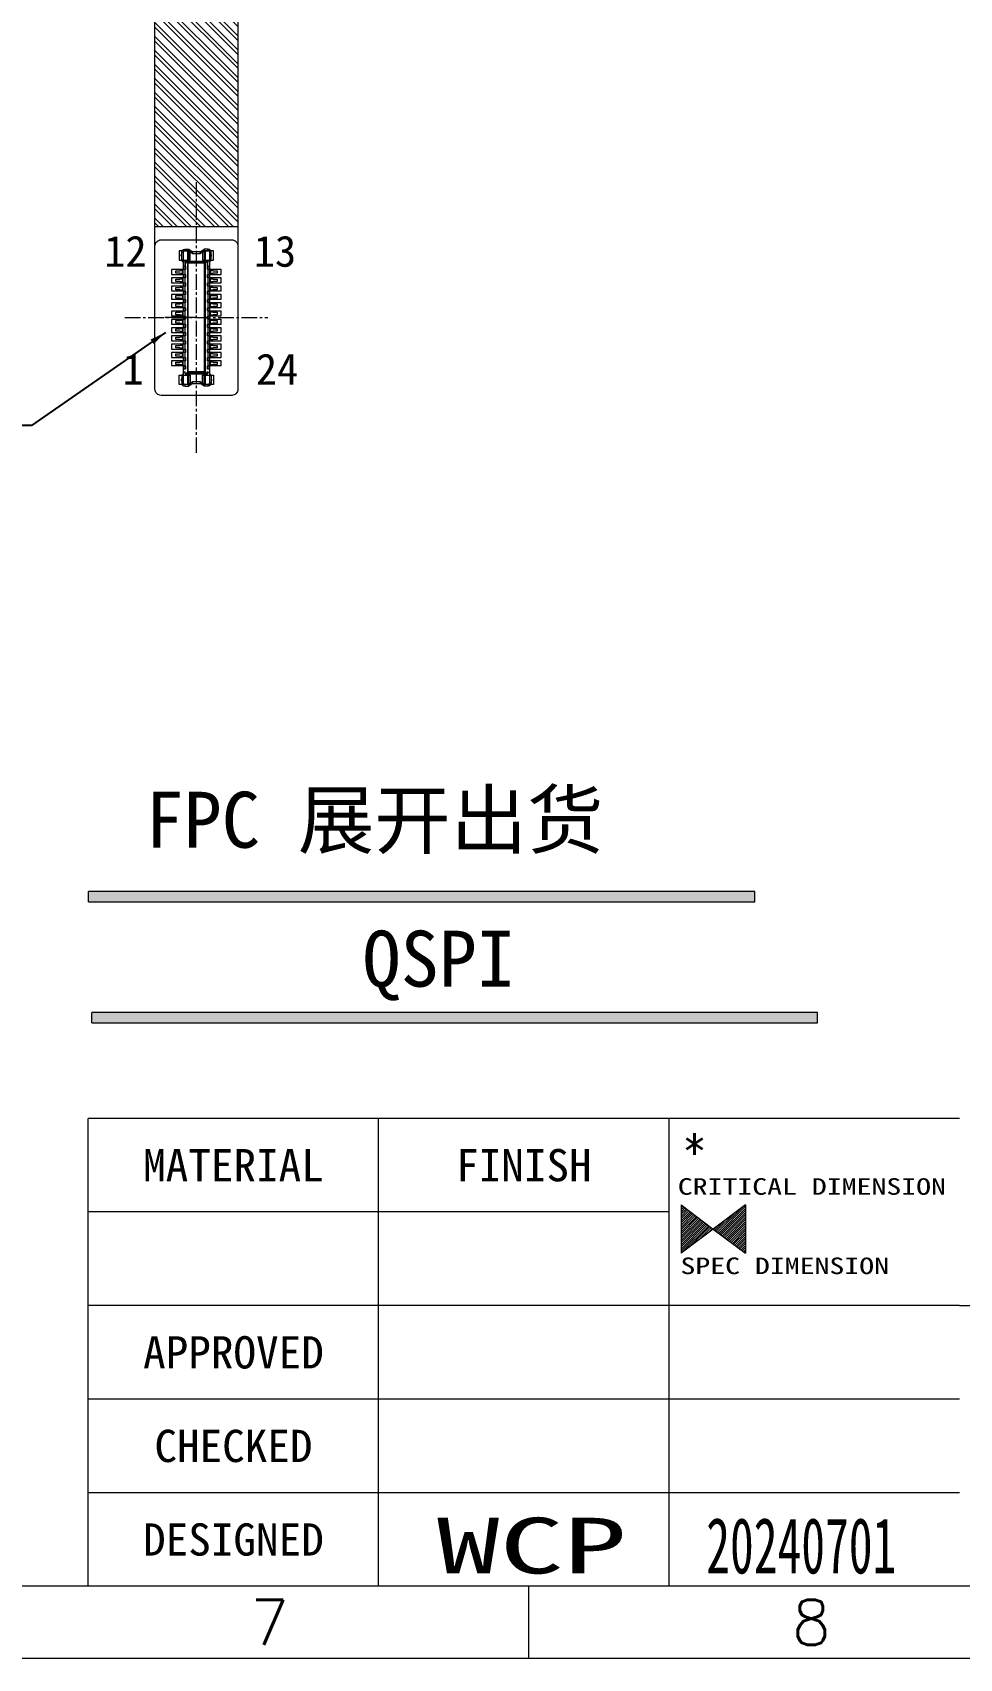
# Model space of a CAD drawing. Header units: millimetres. Extents: x 1167 to 2098, y -78 to 499.
# Drawn here: x 1992.1 to 2036.8, y 175.3 to 253.7 of the extents above; entities that cross this region are included whole.
import ezdxf
from ezdxf.enums import TextEntityAlignment as Align
from ezdxf.lldxf.tags import DXFTag

# ---------------------------------------------------------------- set-up
doc = ezdxf.new("R2010")
doc.units = ezdxf.units.MM
doc.linetypes.add('CENTER2', pattern=[1.125, 0.75, -0.125, 0.125, -0.125])
doc.layers.get('0').update_dxf_attribs({"lineweight": 5})
for name, color, linetype, lineweight in [('DIM', 3, 'Continuous', 5), ('FPC', 50, 'Continuous', 5), ('MFPC', 50, 'Continuous', 5), ('图框', 7, 'Continuous', 5)]:
    doc.layers.add(name, color=color, linetype=linetype, lineweight=lineweight)
doc.styles.add('RD', font='ROMAND.shx', dxfattribs={"width": 0.8})
doc.styles.get("Standard").update_dxf_attribs({"font": 'txt', "bigfont": 'gbcbig.shx'})
doc.styles.add('TEXTSTYLE_0', font='txt', dxfattribs={"width": 0.8})
doc.styles.add('宋', font='', dxfattribs={"height": 2})
doc.styles.add('宋体', font='')
doc.styles.add('汉字', font='')
doc.styles.get('宋').set_extended_font_data('SimSun')
doc.styles.get('宋体').set_extended_font_data('SimSun')
doc.styles.get('汉字').set_extended_font_data('SimSun')
tags = doc.linetypes.add('CENTER', pattern=[0.6, 0.375, -0.075, 0.075, -0.075]).pattern_tags.tags
tags[10:11] = [DXFTag(74, 4), DXFTag(75, 0), DXFTag(340, '0'), DXFTag(46, 1.0), DXFTag(50, 0.0), DXFTag(44, 0.0), DXFTag(45, 0.0)]
tags[8:9] = [DXFTag(74, 4), DXFTag(75, 0), DXFTag(340, '0'), DXFTag(46, 1.0), DXFTag(50, 0.0), DXFTag(44, 0.0), DXFTag(45, 0.0)]
tags[6:7] = [DXFTag(74, 4), DXFTag(75, 0), DXFTag(340, '0'), DXFTag(46, 1.0), DXFTag(50, 0.0), DXFTag(44, 0.0), DXFTag(45, 0.0)]
tags[4:5] = [DXFTag(74, 4), DXFTag(75, 0), DXFTag(340, '0'), DXFTag(46, 1.0), DXFTag(50, 0.0), DXFTag(44, 0.0), DXFTag(45, 0.0)]
doc.dimstyles.new('DIM', dxfattribs={"dimtxt": 1.5, "dimasz": 0.8, "dimexe": 0, "dimexo": 0.5, "dimgap": 0.11, "dimtad": 0, "dimzin": 1, "dimdsep": 46, "dimtxsty": 'RD', "dimcen": 0, "dimclrd": 256, "dimclre": 256, "dimclrt": 256, "dimadec": 0, "dimazin": 0, "dimtm": 1e-09, "dimtfac": 1, "dimtofl": 0, "dimtmove": 0, "dimatfit": 3, "dimfxl": 1, "dimlwe": -1, "dimarcsym": 0})

# ---------------------------------------------------------------- blocks, each defined once
blk = doc.blocks.new('OK-14GM024-04-A')
at = {"color": 2, "lineweight": 5}
for points in [[(1196.474, 169.269), (1196.474, 169.719), (1195.944, 169.719), (1195.944, 169.269)], [(1197.604, 169.269), (1197.604, 169.719), (1197.074, 169.719), (1197.074, 169.269)], [(1196.474, 163.719), (1196.474, 163.269), (1195.944, 163.269), (1195.944, 163.719)], [(1197.604, 163.719), (1197.604, 163.269), (1197.074, 163.269), (1197.074, 163.719)]]:
    blk.add_lwpolyline(points, close=True, dxfattribs=at)
at = {"color": 2, "linetype": 'Continuous', "lineweight": 5}
for points in [[(1195.574, 168.809), (1196.224, 168.809), (1196.224, 168.579), (1195.574, 168.579)], [(1197.974, 168.579), (1197.324, 168.579), (1197.324, 168.809), (1197.974, 168.809)], [(1195.574, 168.409), (1196.224, 168.409), (1196.224, 168.179), (1195.574, 168.179)], [(1195.574, 168.009), (1196.224, 168.009), (1196.224, 167.779), (1195.574, 167.779)], [(1197.974, 168.179), (1197.324, 168.179), (1197.324, 168.409), (1197.974, 168.409)], [(1197.974, 167.779), (1197.324, 167.779), (1197.324, 168.009), (1197.974, 168.009)], [(1195.574, 167.609), (1196.224, 167.609), (1196.224, 167.379), (1195.574, 167.379)], [(1195.574, 167.209), (1196.224, 167.209), (1196.224, 166.979), (1195.574, 166.979)], [(1197.974, 167.379), (1197.324, 167.379), (1197.324, 167.609), (1197.974, 167.609)], [(1197.974, 166.979), (1197.324, 166.979), (1197.324, 167.209), (1197.974, 167.209)], [(1195.574, 166.809), (1196.224, 166.809), (1196.224, 166.579), (1195.574, 166.579)], [(1195.574, 166.409), (1196.224, 166.409), (1196.224, 166.179), (1195.574, 166.179)], [(1197.974, 166.579), (1197.324, 166.579), (1197.324, 166.809), (1197.974, 166.809)], [(1197.974, 166.179), (1197.324, 166.179), (1197.324, 166.409), (1197.974, 166.409)], [(1195.574, 166.009), (1196.224, 166.009), (1196.224, 165.779), (1195.574, 165.779)], [(1195.574, 165.609), (1196.224, 165.609), (1196.224, 165.379), (1195.574, 165.379)], [(1197.974, 165.779), (1197.324, 165.779), (1197.324, 166.009), (1197.974, 166.009)], [(1197.974, 165.379), (1197.324, 165.379), (1197.324, 165.609), (1197.974, 165.609)], [(1195.574, 165.209), (1196.224, 165.209), (1196.224, 164.979), (1195.574, 164.979)], [(1195.574, 164.809), (1196.224, 164.809), (1196.224, 164.579), (1195.574, 164.579)], [(1197.974, 164.979), (1197.324, 164.979), (1197.324, 165.209), (1197.974, 165.209)], [(1197.974, 164.579), (1197.324, 164.579), (1197.324, 164.809), (1197.974, 164.809)], [(1195.574, 164.409), (1196.224, 164.409), (1196.224, 164.179), (1195.574, 164.179)], [(1197.974, 164.179), (1197.324, 164.179), (1197.324, 164.409), (1197.974, 164.409)]]:
    blk.add_lwpolyline(points, close=True, dxfattribs=at)
at = {"layer": 'FPC', "color": 1, "linetype": 'CENTER2', "lineweight": 5}
for points in [[(1196.774, 173.021), (1196.774, 159.966)], [(1193.325, 166.494), (1200.223, 166.494)]]:
    blk.add_lwpolyline(points, dxfattribs=at)
at = {"layer": 'FPC', "lineweight": 5}
for points in [[(1196.064, 169.454), (1196.044, 169.454), (1196.044, 169.534), (1196.064, 169.534)], [(1197.484, 169.454), (1197.504, 169.454), (1197.504, 169.534), (1197.484, 169.534)], [(1196.064, 163.534), (1196.044, 163.534), (1196.044, 163.454), (1196.064, 163.454)], [(1197.484, 163.534), (1197.504, 163.534), (1197.504, 163.454), (1197.484, 163.454)]]:
    blk.add_lwpolyline(points, dxfattribs=at)
at = {"layer": 'FPC', "color": 7, "linetype": 'Continuous', "lineweight": 5}
for points in [[(1196.373, 169.191), (1196.344, 169.224), (1196.241, 169.224), (1196.238, 169.09), (1196.064, 169.264), (1196.064, 169.644, -0.414214), (1196.214, 169.794), (1196.404, 169.794), (1196.404, 169.144)], [(1196.344, 169.224), (1196.344, 169.714), (1196.214, 169.714, 0.414214), (1196.144, 169.644), (1196.064, 169.644)], [(1197.484, 169.644, 0.414214), (1197.334, 169.794), (1197.144, 169.794), (1197.144, 169.146)], [(1197.176, 163.797), (1197.204, 163.764), (1197.307, 163.764), (1197.314, 164.016), (1197.314, 163.781), (1197.404, 163.691), (1197.484, 163.724), (1197.484, 163.344, -0.414214), (1197.334, 163.194), (1197.144, 163.194), (1197.144, 163.844)], [(1196.064, 163.344, 0.414214), (1196.214, 163.194), (1196.404, 163.194), (1196.594, 163.314), (1196.571, 163.394), (1196.977, 163.394), (1196.954, 163.314), (1197.144, 163.194)], [(1197.204, 163.764), (1197.204, 163.274), (1197.334, 163.274, 0.414214), (1197.404, 163.344), (1197.484, 163.344)]]:
    blk.add_lwpolyline(points, format="xyb", dxfattribs=at)
for points in [[(1196.144, 169.644), (1196.144, 169.184)], [(1196.214, 169.714), (1196.214, 169.794)], [(1196.594, 169.674), (1196.404, 169.794)], [(1196.404, 169.699), (1196.571, 169.594)], [(1197.144, 169.794), (1196.954, 169.674)], [(1196.977, 169.594), (1197.144, 169.699)], [(1197.334, 169.794), (1197.334, 169.714)], [(1197.404, 169.184), (1197.404, 169.644)], [(1196.126, 168.769), (1195.984, 168.769), (1195.969, 168.754), (1195.774, 168.754), (1195.774, 168.634), (1195.969, 168.634), (1195.984, 168.619), (1196.126, 168.619)], [(1196.115, 168.738), (1196.115, 168.65)], [(1196.141, 168.758), (1196.142, 168.758), (1196.121, 168.747), (1196.12, 168.729), (1196.12, 168.694), (1196.12, 168.677), (1196.12, 168.659), (1196.119, 168.642)], [(1196.141, 168.629), (1196.142, 168.629), (1196.119, 168.642)], [(1196.126, 168.752), (1196.126, 168.816), (1196.241, 168.816), (1196.241, 168.971)], [(1196.126, 168.352), (1196.126, 168.416), (1196.241, 168.416), (1196.241, 168.571), (1196.126, 168.571), (1196.126, 168.635)], [(1196.234, 168.971), (1196.134, 168.971), (1196.134, 169.194)], [(1196.141, 168.816), (1196.141, 168.571)], [(1196.145, 168.971), (1196.145, 168.816)], [(1196.145, 168.571), (1196.145, 168.416)], [(1196.156, 168.816), (1196.156, 168.971)], [(1196.156, 168.416), (1196.156, 168.571)], [(1196.161, 168.816), (1196.161, 168.971)], [(1196.161, 168.416), (1196.161, 168.571)], [(1196.171, 168.971), (1196.171, 168.816)], [(1196.171, 168.571), (1196.171, 168.416)], [(1196.339, 169.144), (1197.209, 169.144)], [(1196.341, 163.844), (1196.341, 169.144)], [(1196.353, 169.144), (1196.353, 163.844)], [(1197.171, 169.12), (1197.165, 169.114), (1196.383, 169.114), (1196.383, 163.874), (1196.378, 163.869)], [(1196.378, 169.119), (1196.383, 169.114)], [(1197.144, 169.224), (1196.404, 169.224)], [(1197.165, 169.114), (1197.165, 163.874)], [(1197.195, 163.844), (1197.195, 169.144)], [(1197.207, 169.144), (1197.207, 163.844)], [(1197.307, 168.971), (1197.307, 168.816), (1197.423, 168.816), (1197.423, 168.752)], [(1197.423, 168.635), (1197.423, 168.571), (1197.307, 168.571), (1197.307, 168.416), (1197.423, 168.416), (1197.423, 168.352)], [(1197.414, 169.194), (1197.414, 168.971), (1197.314, 168.971)], [(1197.377, 168.816), (1197.377, 168.971)], [(1197.377, 168.416), (1197.377, 168.571)], [(1197.388, 168.971), (1197.388, 168.816)], [(1197.388, 168.571), (1197.388, 168.416)], [(1197.392, 168.971), (1197.392, 168.816)], [(1197.392, 168.571), (1197.392, 168.416)], [(1197.403, 168.816), (1197.403, 168.971)], [(1197.403, 168.416), (1197.403, 168.571)], [(1197.407, 168.758), (1197.406, 168.758), (1197.429, 168.746)], [(1197.407, 168.629), (1197.406, 168.629), (1197.428, 168.641), (1197.428, 168.658), (1197.429, 168.693), (1197.429, 168.711), (1197.429, 168.728), (1197.429, 168.746)], [(1197.407, 168.571), (1197.407, 168.816)], [(1197.423, 168.619), (1197.565, 168.619), (1197.58, 168.634), (1197.774, 168.634), (1197.774, 168.754), (1197.58, 168.754), (1197.565, 168.769), (1197.423, 168.769)], [(1197.434, 168.65), (1197.434, 168.738)], [(1196.126, 168.369), (1195.984, 168.369), (1195.969, 168.354), (1195.774, 168.354), (1195.774, 168.234), (1195.969, 168.234), (1195.984, 168.219), (1196.126, 168.219)], [(1196.126, 167.969), (1195.984, 167.969), (1195.969, 167.954), (1195.774, 167.954), (1195.774, 167.834), (1195.969, 167.834), (1195.984, 167.819), (1196.126, 167.819)], [(1196.115, 168.338), (1196.115, 168.25)], [(1196.115, 167.938), (1196.115, 167.85)], [(1196.141, 168.358), (1196.142, 168.358), (1196.121, 168.347), (1196.12, 168.329), (1196.12, 168.294), (1196.12, 168.277), (1196.12, 168.259), (1196.119, 168.242)], [(1196.141, 168.229), (1196.142, 168.229), (1196.119, 168.242)], [(1196.141, 167.958), (1196.142, 167.958), (1196.121, 167.947), (1196.12, 167.929), (1196.12, 167.894), (1196.12, 167.877), (1196.12, 167.859), (1196.119, 167.842)], [(1196.141, 167.829), (1196.142, 167.829), (1196.119, 167.842)], [(1196.126, 167.952), (1196.126, 168.016), (1196.241, 168.016), (1196.241, 168.171), (1196.126, 168.171), (1196.126, 168.235)], [(1196.126, 167.552), (1196.126, 167.616), (1196.241, 167.616), (1196.241, 167.771), (1196.126, 167.771), (1196.126, 167.835)], [(1196.141, 168.416), (1196.141, 168.171)], [(1196.141, 168.016), (1196.141, 167.771)], [(1196.145, 168.171), (1196.145, 168.016)], [(1196.156, 168.016), (1196.156, 168.171)], [(1196.161, 168.016), (1196.161, 168.171)], [(1196.171, 168.171), (1196.171, 168.016)], [(1197.423, 168.235), (1197.423, 168.171), (1197.307, 168.171), (1197.307, 168.016), (1197.423, 168.016), (1197.423, 167.952)], [(1197.423, 167.835), (1197.423, 167.771), (1197.307, 167.771), (1197.307, 167.616), (1197.423, 167.616), (1197.423, 167.552)], [(1197.377, 168.016), (1197.377, 168.171)], [(1197.388, 168.171), (1197.388, 168.016)], [(1197.392, 168.171), (1197.392, 168.016)], [(1197.403, 168.016), (1197.403, 168.171)], [(1197.407, 168.358), (1197.406, 168.358), (1197.429, 168.346)], [(1197.407, 168.229), (1197.406, 168.229), (1197.428, 168.241), (1197.428, 168.258), (1197.429, 168.293), (1197.429, 168.311), (1197.429, 168.328), (1197.429, 168.346)], [(1197.407, 167.958), (1197.406, 167.958), (1197.429, 167.946)], [(1197.407, 167.829), (1197.406, 167.829), (1197.428, 167.841), (1197.428, 167.858), (1197.429, 167.893), (1197.429, 167.911), (1197.429, 167.928), (1197.429, 167.946)], [(1197.407, 168.171), (1197.407, 168.416)], [(1197.407, 167.771), (1197.407, 168.016)], [(1197.423, 168.219), (1197.565, 168.219), (1197.58, 168.234), (1197.774, 168.234), (1197.774, 168.354), (1197.58, 168.354), (1197.565, 168.369), (1197.423, 168.369)], [(1197.423, 167.819), (1197.565, 167.819), (1197.58, 167.834), (1197.774, 167.834), (1197.774, 167.954), (1197.58, 167.954), (1197.565, 167.969), (1197.423, 167.969)], [(1197.434, 168.25), (1197.434, 168.338)], [(1197.434, 167.85), (1197.434, 167.938)], [(1196.126, 167.569), (1195.984, 167.569), (1195.969, 167.554), (1195.774, 167.554), (1195.774, 167.434), (1195.969, 167.434), (1195.984, 167.419), (1196.126, 167.419)], [(1196.126, 167.169), (1195.984, 167.169), (1195.969, 167.154), (1195.774, 167.154), (1195.774, 167.034), (1195.969, 167.034), (1195.984, 167.019), (1196.126, 167.019)], [(1196.115, 167.538), (1196.115, 167.45)], [(1196.115, 167.138), (1196.115, 167.05)], [(1196.141, 167.558), (1196.142, 167.558), (1196.121, 167.547), (1196.12, 167.529), (1196.12, 167.494), (1196.12, 167.477), (1196.12, 167.459), (1196.119, 167.442)], [(1196.141, 167.429), (1196.142, 167.429), (1196.119, 167.442)], [(1196.141, 167.158), (1196.142, 167.158), (1196.121, 167.147), (1196.12, 167.129), (1196.12, 167.094), (1196.12, 167.077), (1196.12, 167.059), (1196.119, 167.042)], [(1196.141, 167.029), (1196.142, 167.029), (1196.119, 167.042)], [(1196.126, 167.152), (1196.126, 167.216), (1196.241, 167.216), (1196.241, 167.371), (1196.126, 167.371), (1196.126, 167.435)], [(1196.126, 166.752), (1196.126, 166.816), (1196.241, 166.816), (1196.241, 166.971), (1196.126, 166.971), (1196.126, 167.035)], [(1196.141, 167.616), (1196.141, 167.371)], [(1196.141, 167.216), (1196.141, 166.971)], [(1196.145, 167.771), (1196.145, 167.616)], [(1196.145, 167.371), (1196.145, 167.216)], [(1196.156, 167.616), (1196.156, 167.771)], [(1196.156, 167.216), (1196.156, 167.371)], [(1196.161, 167.616), (1196.161, 167.771)], [(1196.161, 167.216), (1196.161, 167.371)], [(1196.171, 167.771), (1196.171, 167.616)], [(1196.171, 167.371), (1196.171, 167.216)], [(1197.423, 167.435), (1197.423, 167.371), (1197.307, 167.371), (1197.307, 167.216), (1197.423, 167.216), (1197.423, 167.152)], [(1197.423, 167.035), (1197.423, 166.971), (1197.307, 166.971), (1197.307, 166.816), (1197.423, 166.816), (1197.423, 166.752)], [(1197.377, 167.616), (1197.377, 167.771)], [(1197.377, 167.216), (1197.377, 167.371)], [(1197.388, 167.771), (1197.388, 167.616)], [(1197.388, 167.371), (1197.388, 167.216)], [(1197.392, 167.771), (1197.392, 167.616)], [(1197.392, 167.371), (1197.392, 167.216)], [(1197.403, 167.616), (1197.403, 167.771)], [(1197.403, 167.216), (1197.403, 167.371)], [(1197.407, 167.558), (1197.406, 167.558), (1197.429, 167.546)], [(1197.407, 167.429), (1197.406, 167.429), (1197.428, 167.441), (1197.428, 167.458), (1197.429, 167.493), (1197.429, 167.511), (1197.429, 167.528), (1197.429, 167.546)], [(1197.407, 167.158), (1197.406, 167.158), (1197.429, 167.146)], [(1197.407, 167.029), (1197.406, 167.029), (1197.428, 167.041), (1197.428, 167.058), (1197.429, 167.093), (1197.429, 167.111), (1197.429, 167.128), (1197.429, 167.146)], [(1197.407, 167.371), (1197.407, 167.616)], [(1197.407, 166.971), (1197.407, 167.216)], [(1197.423, 167.419), (1197.565, 167.419), (1197.58, 167.434), (1197.774, 167.434), (1197.774, 167.554), (1197.58, 167.554), (1197.565, 167.569), (1197.423, 167.569)], [(1197.423, 167.019), (1197.565, 167.019), (1197.58, 167.034), (1197.774, 167.034), (1197.774, 167.154), (1197.58, 167.154), (1197.565, 167.169), (1197.423, 167.169)], [(1197.434, 167.45), (1197.434, 167.538)], [(1197.434, 167.05), (1197.434, 167.138)], [(1196.126, 166.769), (1195.984, 166.769), (1195.969, 166.754), (1195.774, 166.754), (1195.774, 166.634), (1195.969, 166.634), (1195.984, 166.619), (1196.126, 166.619)], [(1196.126, 166.369), (1195.984, 166.369), (1195.969, 166.354), (1195.774, 166.354), (1195.774, 166.234), (1195.969, 166.234), (1195.984, 166.219), (1196.126, 166.219)], [(1196.115, 166.738), (1196.115, 166.65)], [(1196.115, 166.338), (1196.115, 166.25)], [(1196.141, 166.758), (1196.142, 166.758), (1196.121, 166.747), (1196.12, 166.729), (1196.12, 166.694), (1196.12, 166.677), (1196.12, 166.659), (1196.119, 166.642)], [(1196.141, 166.629), (1196.142, 166.629), (1196.119, 166.642)], [(1196.141, 166.358), (1196.142, 166.358), (1196.121, 166.347), (1196.12, 166.329), (1196.12, 166.294), (1196.12, 166.277), (1196.12, 166.259), (1196.119, 166.242)], [(1196.141, 166.229), (1196.142, 166.229), (1196.119, 166.242)], [(1196.126, 166.352), (1196.126, 166.416), (1196.241, 166.416), (1196.241, 166.571), (1196.126, 166.571), (1196.126, 166.635)], [(1196.126, 165.952), (1196.126, 166.016), (1196.241, 166.016), (1196.241, 166.171), (1196.126, 166.171), (1196.126, 166.235)], [(1196.141, 166.816), (1196.141, 166.571)], [(1196.141, 166.416), (1196.141, 166.171)], [(1196.145, 166.971), (1196.145, 166.816)], [(1196.145, 166.571), (1196.145, 166.416)], [(1196.156, 166.816), (1196.156, 166.971)], [(1196.156, 166.416), (1196.156, 166.571)], [(1196.161, 166.816), (1196.161, 166.971)], [(1196.161, 166.416), (1196.161, 166.571)], [(1196.171, 166.971), (1196.171, 166.816)], [(1196.171, 166.571), (1196.171, 166.416)], [(1197.423, 166.635), (1197.423, 166.571), (1197.307, 166.571), (1197.307, 166.416), (1197.423, 166.416), (1197.423, 166.352)], [(1197.423, 166.235), (1197.423, 166.171), (1197.307, 166.171), (1197.307, 166.016), (1197.423, 166.016), (1197.423, 165.952)], [(1197.324, 166.179), (1197.324, 166.409)], [(1197.377, 166.816), (1197.377, 166.971)], [(1197.377, 166.416), (1197.377, 166.571)], [(1197.388, 166.971), (1197.388, 166.816)], [(1197.388, 166.571), (1197.388, 166.416)], [(1197.392, 166.971), (1197.392, 166.816)], [(1197.392, 166.571), (1197.392, 166.416)], [(1197.403, 166.816), (1197.403, 166.971)], [(1197.403, 166.416), (1197.403, 166.571)], [(1197.407, 166.758), (1197.406, 166.758), (1197.429, 166.746)], [(1197.407, 166.629), (1197.406, 166.629), (1197.428, 166.641), (1197.428, 166.658), (1197.429, 166.693), (1197.429, 166.711), (1197.429, 166.728), (1197.429, 166.746)], [(1197.407, 166.358), (1197.406, 166.358), (1197.429, 166.346)], [(1197.407, 166.229), (1197.406, 166.229), (1197.428, 166.241), (1197.428, 166.258), (1197.429, 166.293), (1197.429, 166.311), (1197.429, 166.328), (1197.429, 166.346)], [(1197.407, 166.571), (1197.407, 166.816)], [(1197.407, 166.171), (1197.407, 166.416)], [(1197.423, 166.619), (1197.565, 166.619), (1197.58, 166.634), (1197.774, 166.634), (1197.774, 166.754), (1197.58, 166.754), (1197.565, 166.769), (1197.423, 166.769)], [(1197.423, 166.219), (1197.565, 166.219), (1197.58, 166.234), (1197.774, 166.234), (1197.774, 166.354), (1197.58, 166.354), (1197.565, 166.369), (1197.423, 166.369)], [(1197.434, 166.65), (1197.434, 166.738)], [(1197.434, 166.25), (1197.434, 166.338)], [(1196.126, 165.969), (1195.984, 165.969), (1195.969, 165.954), (1195.774, 165.954), (1195.774, 165.834), (1195.969, 165.834), (1195.984, 165.819), (1196.126, 165.819)], [(1196.126, 165.569), (1195.984, 165.569), (1195.969, 165.554), (1195.774, 165.554), (1195.774, 165.434), (1195.969, 165.434), (1195.984, 165.419), (1196.126, 165.419)], [(1196.115, 165.938), (1196.115, 165.85)], [(1196.115, 165.538), (1196.115, 165.45)], [(1196.141, 165.958), (1196.142, 165.958), (1196.121, 165.947), (1196.12, 165.929), (1196.12, 165.894), (1196.12, 165.877), (1196.12, 165.859), (1196.119, 165.842)], [(1196.141, 165.829), (1196.142, 165.829), (1196.119, 165.842)], [(1196.141, 165.558), (1196.142, 165.558), (1196.121, 165.547), (1196.12, 165.529), (1196.12, 165.494), (1196.12, 165.477), (1196.12, 165.459), (1196.119, 165.442)], [(1196.141, 165.429), (1196.142, 165.429), (1196.119, 165.442)], [(1196.126, 165.552), (1196.126, 165.616), (1196.241, 165.616), (1196.241, 165.771), (1196.126, 165.771), (1196.126, 165.835)], [(1196.126, 165.152), (1196.126, 165.216), (1196.241, 165.216), (1196.241, 165.371), (1196.126, 165.371), (1196.126, 165.435)], [(1196.141, 166.016), (1196.141, 165.771)], [(1196.141, 165.616), (1196.141, 165.371)], [(1196.145, 166.171), (1196.145, 166.016)], [(1196.145, 165.771), (1196.145, 165.616)], [(1196.156, 166.016), (1196.156, 166.171)], [(1196.156, 165.616), (1196.156, 165.771)], [(1196.161, 166.016), (1196.161, 166.171)], [(1196.161, 165.616), (1196.161, 165.771)], [(1196.171, 166.171), (1196.171, 166.016)], [(1196.171, 165.771), (1196.171, 165.616)], [(1197.423, 165.835), (1197.423, 165.771), (1197.307, 165.771), (1197.307, 165.616), (1197.423, 165.616), (1197.423, 165.552)], [(1197.423, 165.435), (1197.423, 165.371), (1197.307, 165.371), (1197.307, 165.216), (1197.423, 165.216), (1197.423, 165.152)], [(1197.377, 166.016), (1197.377, 166.171)], [(1197.377, 165.616), (1197.377, 165.771)], [(1197.388, 166.171), (1197.388, 166.016)], [(1197.388, 165.771), (1197.388, 165.616)], [(1197.392, 166.171), (1197.392, 166.016)], [(1197.392, 165.771), (1197.392, 165.616)], [(1197.403, 166.016), (1197.403, 166.171)], [(1197.403, 165.616), (1197.403, 165.771)], [(1197.407, 165.958), (1197.406, 165.958), (1197.429, 165.946)], [(1197.407, 165.829), (1197.406, 165.829), (1197.428, 165.841), (1197.428, 165.858), (1197.429, 165.893), (1197.429, 165.911), (1197.429, 165.928), (1197.429, 165.946)], [(1197.407, 165.558), (1197.406, 165.558), (1197.429, 165.546)], [(1197.407, 165.429), (1197.406, 165.429), (1197.428, 165.441), (1197.428, 165.458), (1197.429, 165.493), (1197.429, 165.511), (1197.429, 165.528), (1197.429, 165.546)], [(1197.407, 165.771), (1197.407, 166.016)], [(1197.407, 165.371), (1197.407, 165.616)], [(1197.423, 165.819), (1197.565, 165.819), (1197.58, 165.834), (1197.774, 165.834), (1197.774, 165.954), (1197.58, 165.954), (1197.565, 165.969), (1197.423, 165.969)], [(1197.423, 165.419), (1197.565, 165.419), (1197.58, 165.434), (1197.774, 165.434), (1197.774, 165.554), (1197.58, 165.554), (1197.565, 165.569), (1197.423, 165.569)], [(1197.434, 165.85), (1197.434, 165.938)], [(1197.434, 165.45), (1197.434, 165.538)], [(1196.126, 165.169), (1195.984, 165.169), (1195.969, 165.154), (1195.774, 165.154), (1195.774, 165.034), (1195.969, 165.034), (1195.984, 165.019), (1196.126, 165.019)], [(1196.126, 164.769), (1195.984, 164.769), (1195.969, 164.754), (1195.774, 164.754), (1195.774, 164.634), (1195.969, 164.634), (1195.984, 164.619), (1196.126, 164.619)], [(1196.115, 165.138), (1196.115, 165.05)], [(1196.115, 164.738), (1196.115, 164.65)], [(1196.141, 165.158), (1196.142, 165.158), (1196.121, 165.147), (1196.12, 165.129), (1196.12, 165.094), (1196.12, 165.077), (1196.12, 165.059), (1196.119, 165.042)], [(1196.141, 165.029), (1196.142, 165.029), (1196.119, 165.042)], [(1196.141, 164.758), (1196.142, 164.758), (1196.121, 164.747), (1196.12, 164.729), (1196.12, 164.694), (1196.12, 164.677), (1196.12, 164.659), (1196.119, 164.642)], [(1196.126, 164.752), (1196.126, 164.816), (1196.241, 164.816), (1196.241, 164.971), (1196.126, 164.971), (1196.126, 165.035)], [(1196.141, 165.216), (1196.141, 164.971)], [(1196.141, 164.816), (1196.141, 164.571)], [(1196.145, 165.371), (1196.145, 165.216)], [(1196.145, 164.971), (1196.145, 164.816)], [(1196.156, 165.216), (1196.156, 165.371)], [(1196.156, 164.816), (1196.156, 164.971)], [(1196.161, 165.216), (1196.161, 165.371)], [(1196.161, 164.816), (1196.161, 164.971)], [(1196.171, 165.371), (1196.171, 165.216)], [(1196.171, 164.971), (1196.171, 164.816)], [(1197.423, 165.035), (1197.423, 164.971), (1197.307, 164.971), (1197.307, 164.816), (1197.423, 164.816), (1197.423, 164.752)], [(1197.324, 164.979), (1197.324, 165.209)], [(1197.324, 164.579), (1197.324, 164.809)], [(1197.377, 165.216), (1197.377, 165.371)], [(1197.377, 164.816), (1197.377, 164.971)], [(1197.388, 165.371), (1197.388, 165.216)], [(1197.388, 164.971), (1197.388, 164.816)], [(1197.392, 165.371), (1197.392, 165.216)], [(1197.392, 164.971), (1197.392, 164.816)], [(1197.403, 165.216), (1197.403, 165.371)], [(1197.403, 164.816), (1197.403, 164.971)], [(1197.407, 165.158), (1197.406, 165.158), (1197.429, 165.146)], [(1197.407, 165.029), (1197.406, 165.029), (1197.428, 165.041), (1197.428, 165.058), (1197.429, 165.093), (1197.429, 165.111), (1197.429, 165.128), (1197.429, 165.146)], [(1197.407, 164.758), (1197.406, 164.758), (1197.429, 164.746)], [(1197.407, 164.629), (1197.406, 164.629), (1197.428, 164.641), (1197.428, 164.658), (1197.429, 164.693), (1197.429, 164.711), (1197.429, 164.728), (1197.429, 164.746)], [(1197.407, 164.971), (1197.407, 165.216)], [(1197.407, 164.571), (1197.407, 164.816)], [(1197.423, 165.019), (1197.565, 165.019), (1197.58, 165.034), (1197.774, 165.034), (1197.774, 165.154), (1197.58, 165.154), (1197.565, 165.169), (1197.423, 165.169)], [(1197.423, 164.619), (1197.565, 164.619), (1197.58, 164.634), (1197.774, 164.634), (1197.774, 164.754), (1197.58, 164.754), (1197.565, 164.769), (1197.423, 164.769)], [(1197.434, 165.05), (1197.434, 165.138)], [(1197.434, 164.65), (1197.434, 164.738)], [(1196.126, 164.369), (1195.984, 164.369), (1195.969, 164.354), (1195.774, 164.354), (1195.774, 164.234), (1195.969, 164.234), (1195.984, 164.219), (1196.126, 164.219)], [(1196.115, 164.338), (1196.115, 164.25)], [(1196.141, 164.629), (1196.142, 164.629), (1196.119, 164.642)], [(1196.141, 164.358), (1196.142, 164.358), (1196.121, 164.347), (1196.12, 164.329), (1196.12, 164.294), (1196.12, 164.277), (1196.12, 164.259), (1196.119, 164.242)], [(1196.141, 164.229), (1196.142, 164.229), (1196.119, 164.242)], [(1196.126, 164.352), (1196.126, 164.416), (1196.241, 164.416), (1196.241, 164.571), (1196.126, 164.571), (1196.126, 164.635)], [(1196.241, 164.016), (1196.241, 164.171), (1196.126, 164.171), (1196.126, 164.235)], [(1196.134, 163.794), (1196.134, 164.016), (1196.234, 164.016)], [(1196.141, 164.416), (1196.141, 164.171)], [(1196.145, 164.571), (1196.145, 164.416)], [(1196.145, 164.171), (1196.145, 164.016)], [(1196.156, 164.416), (1196.156, 164.571)], [(1196.156, 164.016), (1196.156, 164.171)], [(1196.161, 164.416), (1196.161, 164.571)], [(1196.161, 164.016), (1196.161, 164.171)], [(1196.171, 164.571), (1196.171, 164.416)], [(1196.171, 164.171), (1196.171, 164.016)], [(1197.169, 163.87), (1197.165, 163.874), (1196.383, 163.874)], [(1197.423, 164.635), (1197.423, 164.571), (1197.307, 164.571), (1197.307, 164.416), (1197.423, 164.416), (1197.423, 164.352)], [(1197.423, 164.235), (1197.423, 164.171), (1197.307, 164.171), (1197.307, 164.016)], [(1197.314, 164.016), (1197.414, 164.016), (1197.414, 163.794)], [(1197.377, 164.416), (1197.377, 164.571)], [(1197.377, 164.016), (1197.377, 164.171)], [(1197.388, 164.571), (1197.388, 164.416)], [(1197.388, 164.171), (1197.388, 164.016)], [(1197.392, 164.571), (1197.392, 164.416)], [(1197.392, 164.171), (1197.392, 164.016)], [(1197.403, 164.416), (1197.403, 164.571)], [(1197.403, 164.016), (1197.403, 164.171)], [(1197.407, 164.358), (1197.406, 164.358), (1197.429, 164.346)], [(1197.407, 164.229), (1197.406, 164.229), (1197.428, 164.241), (1197.428, 164.258), (1197.429, 164.293), (1197.429, 164.311), (1197.429, 164.328), (1197.429, 164.346)], [(1197.407, 164.171), (1197.407, 164.416)], [(1197.423, 164.219), (1197.565, 164.219), (1197.58, 164.234), (1197.774, 164.234), (1197.774, 164.354), (1197.58, 164.354), (1197.565, 164.369), (1197.423, 164.369)], [(1197.434, 164.25), (1197.434, 164.338)], [(1196.136, 163.796), (1196.064, 163.724)], [(1196.144, 163.691), (1196.144, 163.344)], [(1196.214, 163.194), (1196.214, 163.274)], [(1197.209, 163.844), (1196.339, 163.844)], [(1196.404, 163.841), (1196.404, 163.194)], [(1196.404, 163.764), (1197.144, 163.764)], [(1196.571, 163.394), (1196.404, 163.288)], [(1196.954, 163.314), (1196.594, 163.314)], [(1197.144, 163.288), (1196.977, 163.394)], [(1197.334, 163.274), (1197.334, 163.194)], [(1197.404, 163.344), (1197.404, 163.691)], [(1197.484, 163.724), (1197.412, 163.796)]]:
    blk.add_lwpolyline(points, dxfattribs=at)
blk.add_lwpolyline([(1196.594, 169.674), (1196.954, 169.674), (1196.977, 169.594), (1196.571, 169.594)], close=True, dxfattribs=at)
for points in [[(1197.311, 169.09), (1197.484, 169.264), (1197.484, 169.644), (1197.404, 169.644, 0.414214), (1197.334, 169.714), (1197.204, 169.714), (1197.204, 169.224), (1197.307, 169.224)], [(1196.234, 164.016), (1196.234, 163.781), (1196.144, 163.691), (1196.064, 163.724), (1196.064, 163.344), (1196.144, 163.344, 0.414214), (1196.214, 163.274), (1196.344, 163.274), (1196.344, 163.764), (1196.241, 163.764)]]:
    blk.add_lwpolyline(points, format="xyb", close=True, dxfattribs=at)
at = {"layer": 'FPC', "linetype": 'Continuous', "lineweight": 5}
for points in [[(1196.224, 168.809), (1196.224, 168.579)], [(1197.324, 168.579), (1197.324, 168.809)], [(1196.224, 168.409), (1196.224, 168.179)], [(1196.224, 168.009), (1196.224, 167.779)], [(1197.324, 168.179), (1197.324, 168.409)], [(1197.324, 167.779), (1197.324, 168.009)], [(1196.224, 167.609), (1196.224, 167.379)], [(1196.224, 167.209), (1196.224, 166.979)], [(1197.324, 167.379), (1197.324, 167.609)], [(1197.324, 166.979), (1197.324, 167.209)], [(1196.224, 166.809), (1196.224, 166.579)], [(1196.224, 166.409), (1196.224, 166.179)], [(1197.324, 166.579), (1197.324, 166.809)], [(1196.224, 166.009), (1196.224, 165.779)], [(1196.224, 165.609), (1196.224, 165.379)], [(1197.324, 165.779), (1197.324, 166.009)], [(1197.324, 165.379), (1197.324, 165.609)], [(1196.224, 165.209), (1196.224, 164.979)], [(1196.224, 164.809), (1196.224, 164.579)], [(1196.224, 164.409), (1196.224, 164.179)], [(1197.324, 164.179), (1197.324, 164.409)]]:
    blk.add_lwpolyline(points, dxfattribs=at)
at = {"layer": 'FPC', "color": 7, "linetype": 'Continuous', "lineweight": 5}
for centre, major_axis, ratio, start_param, end_param in [((1197.204, 169.774), (0.06, 0), 1, -3.141593, -1.864664), ((1197.204, 169.774), (0, -0.06), 1, -0.293868, 0), ((1196.234, 163.922), (-0.071, -0.171), 0.414214, -0.58404, 0.785398), ((1196.344, 163.214), (0, -0.06), 1, 2.847725, 3.141593), ((1196.344, 163.214), (0.06, 0), 1, 0, 1.276928), ((1197.314, 163.922), (0.071, -0.171), 0.414214, -0.785398, 0.58404)]:
    blk.add_ellipse(centre, major_axis=major_axis, ratio=ratio, start_param=start_param, end_param=end_param, dxfattribs=at)
for points, knots in [([(1196.344, 169.714), (1196.361, 169.714), (1196.393, 169.728), (1196.404, 169.76), (1196.404, 169.774)], [0, 0, 0, 0, 0.552762, 1, 1, 1, 1]), ([(1196.121, 168.747), (1196.12, 168.746), (1196.117, 168.744), (1196.115, 168.741), (1196.115, 168.738)], [0, 0, 0, 0, 0.281988, 1, 1, 1, 1]), ([(1196.115, 168.65), (1196.115, 168.647), (1196.116, 168.644), (1196.118, 168.642), (1196.119, 168.642)], [0, 0, 0, 0, 0.726651, 1, 1, 1, 1]), ([(1196.34, 169.144), (1196.337, 169.144), (1196.332, 169.147), (1196.323, 169.153), (1196.311, 169.162), (1196.298, 169.173), (1196.284, 169.186), (1196.263, 169.204), (1196.248, 169.218), (1196.238, 169.227)], [0, 0, 0, 0, 0.049046, 0.136429, 0.251297, 0.38502, 0.531337, 0.684619, 1, 1, 1, 1]), ([(1196.353, 169.144), (1196.354, 169.143), (1196.362, 169.134), (1196.37, 169.126), (1196.378, 169.119)], [0, 0, 0, 0, 0.104912, 1, 1, 1, 1]), ([(1196.404, 169.146), (1196.404, 169.149), (1196.4, 169.155), (1196.394, 169.165), (1196.384, 169.177), (1196.377, 169.186), (1196.373, 169.191)], [0, 0, 0, 0, 0.141578, 0.377094, 0.670418, 1, 1, 1, 1]), ([(1197.147, 169.153), (1197.146, 169.152), (1197.145, 169.15), (1197.144, 169.148), (1197.144, 169.146)], [0, 0, 0, 0, 0.319809, 1, 1, 1, 1]), ([(1197.204, 169.224), (1197.193, 169.211), (1197.177, 169.192), (1197.158, 169.169), (1197.15, 169.158), (1197.147, 169.153)], [0, 0, 0, 0, 0.55923, 0.806826, 1, 1, 1, 1]), ([(1197.195, 169.144), (1197.194, 169.143), (1197.186, 169.135), (1197.179, 169.127), (1197.171, 169.12)], [0, 0, 0, 0, 0.103827, 1, 1, 1, 1]), ([(1197.311, 169.227), (1197.3, 169.218), (1197.285, 169.204), (1197.265, 169.186), (1197.25, 169.173), (1197.237, 169.162), (1197.226, 169.153), (1197.216, 169.147), (1197.211, 169.144), (1197.209, 169.144)], [0, 0, 0, 0, 0.31538, 0.468662, 0.614979, 0.7487, 0.863569, 0.950953, 1, 1, 1, 1]), ([(1197.428, 168.641), (1197.429, 168.641), (1197.432, 168.643), (1197.433, 168.647), (1197.434, 168.65)], [0, 0, 0, 0, 0.281988, 1, 1, 1, 1]), ([(1197.434, 168.738), (1197.433, 168.74), (1197.432, 168.743), (1197.43, 168.745), (1197.429, 168.746)], [0, 0, 0, 0, 0.726651, 1, 1, 1, 1]), ([(1196.121, 168.347), (1196.12, 168.346), (1196.117, 168.344), (1196.115, 168.341), (1196.115, 168.338)], [0, 0, 0, 0, 0.281988, 1, 1, 1, 1]), ([(1196.115, 168.25), (1196.115, 168.247), (1196.116, 168.244), (1196.118, 168.242), (1196.119, 168.242)], [0, 0, 0, 0, 0.726651, 1, 1, 1, 1]), ([(1196.121, 167.947), (1196.12, 167.946), (1196.117, 167.944), (1196.115, 167.941), (1196.115, 167.938)], [0, 0, 0, 0, 0.281988, 1, 1, 1, 1]), ([(1196.115, 167.85), (1196.115, 167.847), (1196.116, 167.844), (1196.118, 167.842), (1196.119, 167.842)], [0, 0, 0, 0, 0.726651, 1, 1, 1, 1]), ([(1197.428, 168.241), (1197.429, 168.241), (1197.432, 168.243), (1197.433, 168.247), (1197.434, 168.25)], [0, 0, 0, 0, 0.281988, 1, 1, 1, 1]), ([(1197.428, 167.841), (1197.429, 167.841), (1197.432, 167.843), (1197.433, 167.847), (1197.434, 167.85)], [0, 0, 0, 0, 0.281988, 1, 1, 1, 1]), ([(1197.434, 168.338), (1197.433, 168.34), (1197.432, 168.343), (1197.43, 168.345), (1197.429, 168.346)], [0, 0, 0, 0, 0.726651, 1, 1, 1, 1]), ([(1197.434, 167.938), (1197.433, 167.94), (1197.432, 167.943), (1197.43, 167.945), (1197.429, 167.946)], [0, 0, 0, 0, 0.726651, 1, 1, 1, 1]), ([(1196.121, 167.547), (1196.12, 167.546), (1196.117, 167.544), (1196.115, 167.541), (1196.115, 167.538)], [0, 0, 0, 0, 0.281988, 1, 1, 1, 1]), ([(1196.115, 167.45), (1196.115, 167.447), (1196.116, 167.444), (1196.118, 167.442), (1196.119, 167.442)], [0, 0, 0, 0, 0.726651, 1, 1, 1, 1]), ([(1196.121, 167.147), (1196.12, 167.146), (1196.117, 167.144), (1196.115, 167.141), (1196.115, 167.138)], [0, 0, 0, 0, 0.281988, 1, 1, 1, 1]), ([(1196.115, 167.05), (1196.115, 167.047), (1196.116, 167.044), (1196.118, 167.042), (1196.119, 167.042)], [0, 0, 0, 0, 0.726651, 1, 1, 1, 1]), ([(1197.428, 167.441), (1197.429, 167.441), (1197.432, 167.443), (1197.433, 167.447), (1197.434, 167.45)], [0, 0, 0, 0, 0.281988, 1, 1, 1, 1]), ([(1197.428, 167.041), (1197.429, 167.041), (1197.432, 167.043), (1197.433, 167.047), (1197.434, 167.05)], [0, 0, 0, 0, 0.281988, 1, 1, 1, 1]), ([(1197.434, 167.538), (1197.433, 167.54), (1197.432, 167.543), (1197.43, 167.545), (1197.429, 167.546)], [0, 0, 0, 0, 0.726651, 1, 1, 1, 1]), ([(1197.434, 167.138), (1197.433, 167.14), (1197.432, 167.143), (1197.43, 167.145), (1197.429, 167.146)], [0, 0, 0, 0, 0.726651, 1, 1, 1, 1]), ([(1196.121, 166.747), (1196.12, 166.746), (1196.117, 166.744), (1196.115, 166.741), (1196.115, 166.738)], [0, 0, 0, 0, 0.281988, 1, 1, 1, 1]), ([(1196.115, 166.65), (1196.115, 166.647), (1196.116, 166.644), (1196.118, 166.642), (1196.119, 166.642)], [0, 0, 0, 0, 0.726651, 1, 1, 1, 1]), ([(1196.121, 166.347), (1196.12, 166.346), (1196.117, 166.344), (1196.115, 166.341), (1196.115, 166.338)], [0, 0, 0, 0, 0.281988, 1, 1, 1, 1]), ([(1196.115, 166.25), (1196.115, 166.247), (1196.116, 166.244), (1196.118, 166.242), (1196.119, 166.242)], [0, 0, 0, 0, 0.726651, 1, 1, 1, 1]), ([(1197.428, 166.641), (1197.429, 166.641), (1197.432, 166.643), (1197.433, 166.647), (1197.434, 166.65)], [0, 0, 0, 0, 0.281988, 1, 1, 1, 1]), ([(1197.428, 166.241), (1197.429, 166.241), (1197.432, 166.243), (1197.433, 166.247), (1197.434, 166.25)], [0, 0, 0, 0, 0.281988, 1, 1, 1, 1]), ([(1197.434, 166.738), (1197.433, 166.74), (1197.432, 166.743), (1197.43, 166.745), (1197.429, 166.746)], [0, 0, 0, 0, 0.726651, 1, 1, 1, 1]), ([(1197.434, 166.338), (1197.433, 166.34), (1197.432, 166.343), (1197.43, 166.345), (1197.429, 166.346)], [0, 0, 0, 0, 0.726651, 1, 1, 1, 1]), ([(1196.121, 165.947), (1196.12, 165.946), (1196.117, 165.944), (1196.115, 165.941), (1196.115, 165.938)], [0, 0, 0, 0, 0.281988, 1, 1, 1, 1]), ([(1196.115, 165.85), (1196.115, 165.847), (1196.116, 165.844), (1196.118, 165.842), (1196.119, 165.842)], [0, 0, 0, 0, 0.726651, 1, 1, 1, 1]), ([(1196.121, 165.547), (1196.12, 165.546), (1196.117, 165.544), (1196.115, 165.541), (1196.115, 165.538)], [0, 0, 0, 0, 0.281988, 1, 1, 1, 1]), ([(1196.115, 165.45), (1196.115, 165.447), (1196.116, 165.444), (1196.118, 165.442), (1196.119, 165.442)], [0, 0, 0, 0, 0.726651, 1, 1, 1, 1]), ([(1197.428, 165.841), (1197.429, 165.841), (1197.432, 165.843), (1197.433, 165.847), (1197.434, 165.85)], [0, 0, 0, 0, 0.281988, 1, 1, 1, 1]), ([(1197.428, 165.441), (1197.429, 165.441), (1197.432, 165.443), (1197.433, 165.447), (1197.434, 165.45)], [0, 0, 0, 0, 0.281988, 1, 1, 1, 1]), ([(1197.434, 165.938), (1197.433, 165.94), (1197.432, 165.943), (1197.43, 165.945), (1197.429, 165.946)], [0, 0, 0, 0, 0.726651, 1, 1, 1, 1]), ([(1197.434, 165.538), (1197.433, 165.54), (1197.432, 165.543), (1197.43, 165.545), (1197.429, 165.546)], [0, 0, 0, 0, 0.726651, 1, 1, 1, 1]), ([(1196.121, 165.147), (1196.12, 165.146), (1196.117, 165.144), (1196.115, 165.141), (1196.115, 165.138)], [0, 0, 0, 0, 0.281988, 1, 1, 1, 1]), ([(1196.115, 165.05), (1196.115, 165.047), (1196.116, 165.044), (1196.118, 165.042), (1196.119, 165.042)], [0, 0, 0, 0, 0.726651, 1, 1, 1, 1]), ([(1196.121, 164.747), (1196.12, 164.746), (1196.117, 164.744), (1196.115, 164.741), (1196.115, 164.738)], [0, 0, 0, 0, 0.281988, 1, 1, 1, 1]), ([(1197.428, 165.041), (1197.429, 165.041), (1197.432, 165.043), (1197.433, 165.047), (1197.434, 165.05)], [0, 0, 0, 0, 0.281988, 1, 1, 1, 1]), ([(1197.434, 165.138), (1197.433, 165.14), (1197.432, 165.143), (1197.43, 165.145), (1197.429, 165.146)], [0, 0, 0, 0, 0.726651, 1, 1, 1, 1]), ([(1197.434, 164.738), (1197.433, 164.74), (1197.432, 164.743), (1197.43, 164.745), (1197.429, 164.746)], [0, 0, 0, 0, 0.726651, 1, 1, 1, 1]), ([(1196.115, 164.65), (1196.115, 164.647), (1196.116, 164.644), (1196.118, 164.642), (1196.119, 164.642)], [0, 0, 0, 0, 0.726651, 1, 1, 1, 1]), ([(1196.121, 164.347), (1196.12, 164.346), (1196.117, 164.344), (1196.115, 164.341), (1196.115, 164.338)], [0, 0, 0, 0, 0.281988, 1, 1, 1, 1]), ([(1196.115, 164.25), (1196.115, 164.247), (1196.116, 164.244), (1196.118, 164.242), (1196.119, 164.242)], [0, 0, 0, 0, 0.726651, 1, 1, 1, 1]), ([(1196.353, 163.844), (1196.354, 163.845), (1196.363, 163.853), (1196.371, 163.861), (1196.378, 163.869)], [0, 0, 0, 0, 0.105367, 1, 1, 1, 1]), ([(1197.195, 163.844), (1197.194, 163.845), (1197.186, 163.854), (1197.177, 163.862), (1197.169, 163.87)], [0, 0, 0, 0, 0.106413, 1, 1, 1, 1]), ([(1197.428, 164.641), (1197.429, 164.641), (1197.432, 164.643), (1197.433, 164.647), (1197.434, 164.65)], [0, 0, 0, 0, 0.281988, 1, 1, 1, 1]), ([(1197.428, 164.241), (1197.429, 164.241), (1197.432, 164.243), (1197.433, 164.247), (1197.434, 164.25)], [0, 0, 0, 0, 0.281988, 1, 1, 1, 1]), ([(1197.434, 164.338), (1197.433, 164.34), (1197.432, 164.343), (1197.43, 164.345), (1197.429, 164.346)], [0, 0, 0, 0, 0.726651, 1, 1, 1, 1]), ([(1196.238, 163.761), (1196.248, 163.77), (1196.263, 163.784), (1196.284, 163.802), (1196.298, 163.814), (1196.311, 163.825), (1196.323, 163.835), (1196.332, 163.84), (1196.337, 163.844), (1196.34, 163.844)], [0, 0, 0, 0, 0.31538, 0.468662, 0.614979, 0.7487, 0.863569, 0.950953, 1, 1, 1, 1]), ([(1196.344, 163.764), (1196.355, 163.777), (1196.371, 163.795), (1196.391, 163.819), (1196.399, 163.829), (1196.402, 163.834)], [0, 0, 0, 0, 0.55923, 0.806826, 1, 1, 1, 1]), ([(1196.402, 163.834), (1196.402, 163.835), (1196.403, 163.837), (1196.404, 163.84), (1196.404, 163.841)], [0, 0, 0, 0, 0.319809, 1, 1, 1, 1]), ([(1197.144, 163.841), (1197.144, 163.839), (1197.148, 163.832), (1197.155, 163.823), (1197.165, 163.81), (1197.172, 163.802), (1197.176, 163.797)], [0, 0, 0, 0, 0.141578, 0.377094, 0.670418, 1, 1, 1, 1]), ([(1197.204, 163.274), (1197.187, 163.274), (1197.155, 163.259), (1197.144, 163.227), (1197.144, 163.214)], [0, 0, 0, 0, 0.552762, 1, 1, 1, 1]), ([(1197.209, 163.844), (1197.211, 163.844), (1197.216, 163.84), (1197.226, 163.835), (1197.237, 163.825), (1197.25, 163.814), (1197.265, 163.802), (1197.285, 163.784), (1197.3, 163.77), (1197.311, 163.761)], [0, 0, 0, 0, 0.049046, 0.136429, 0.251297, 0.38502, 0.531337, 0.684619, 1, 1, 1, 1])]:
    blk.add_open_spline(points, degree=3, knots=knots, dxfattribs=at)
at = {"layer": 'FPC', "lineweight": 5, "insert": (1197.412, 169.178), "char_height": 0.005, "width": 62.50487, "attachment_point": 1, "rotation": 270, "style": '汉字'}
blk.add_mtext('REX CON: OK-14M024-04', dxfattribs=at)

msp = doc.modelspace()

# ---------------------------------------------------------------- hatches: boundary and pattern name
at = {"lineweight": 5}
h = msp.add_hatch(dxfattribs=at)
h.set_pattern_fill('ANSI32', color=252, scale=0.05)
h.set_pattern_definition([(135, (3370.82254, -5e-11), (0.3367596, 0.3367596), []), (135, (3370.59804, -5e-11), (0.3367596, 0.3367596), [])])
h.paths.add_polyline_path([(1997.9741, 268.6714), (2001.9741, 268.6714), (2001.9741, 244.2858), (1997.9741, 244.2858)])
at = {"layer": '图框', "lineweight": 5}
h = msp.add_hatch(color=3, dxfattribs=at)
h.dxf.hatch_style = 1
h.paths.add_polyline_path([(2026.8938, 211.7401), (2026.8938, 212.2401), (1994.7649, 212.2401), (1994.7649, 211.7401)])
h = msp.add_hatch(color=3, dxfattribs=at)
h.dxf.hatch_style = 1
h.paths.add_polyline_path([(2029.926, 205.9007), (2029.926, 206.4007), (1994.9303, 206.4007), (1994.9303, 205.9007)])

# ---------------------------------------------------------------- linework, layer by layer
at = {"color": 252, "lineweight": 5, "elevation": 0}
msp.add_lwpolyline([(1997.9741, 268.6714), (2001.9741, 268.6714), (2001.9741, 244.2858), (1997.9741, 244.2858)], close=True, dxfattribs=at)
at = {"layer": 'DIM', "color": 32, "lineweight": 5}
msp.add_line((1999.9741, 239.908), (1998.4455, 239.908), dxfattribs=at)
at = {"layer": 'FPC', "color": 4, "lineweight": 5}
msp.add_lwpolyline([(1997.9741, 236.458), (1997.9741, 243.358, -0.4142136), (1998.2741, 243.658), (2001.6741, 243.658, -0.4142136), (2001.9741, 243.358), (2001.9741, 236.458, -0.4142136), (2001.6741, 236.158), (1998.2741, 236.158, -0.4142136)], format="xyb", close=True, dxfattribs=at)
at = {"layer": 'MFPC', "lineweight": 5}
msp.add_lwpolyline([(2001.9741, 268.6714), (2001.9741, 236.458, -0.4142136), (2001.6741, 236.158), (1998.2741, 236.158, -0.4142136), (1997.9741, 236.458), (1997.9741, 268.6714, 0.4142136)], format="xyb", dxfattribs=at)
at = {"layer": '图框', "color": 3, "lineweight": 5}
for p, q in [((2026.8938, 212.2401), (1994.7649, 212.2401)), ((1994.7649, 211.7401), (1994.7649, 212.2401)), ((1994.7649, 211.7401), (2026.8938, 211.7401)), ((2026.8938, 211.7401), (2026.8938, 212.2401)), ((2029.926, 206.4007), (1994.9303, 206.4007)), ((1994.9303, 205.9007), (1994.9303, 206.4007)), ((2029.926, 205.9007), (2029.926, 206.4007)), ((1994.9303, 205.9007), (2029.926, 205.9007))]:
    msp.add_line(p, q, dxfattribs=at)
at = {"layer": '图框', "linetype": 'Continuous', "lineweight": 5}
for p, q in [((2036.766, 201.2941), (1994.7569, 201.2941)), ((1994.7569, 178.7336), (1994.7569, 201.2941)), ((2008.76, 178.7336), (2008.76, 201.2941)), ((2022.763, 178.7336), (2022.763, 201.2941)), ((2022.763, 196.782), (1994.7569, 196.782)), ((2036.766, 192.2699), (1994.7569, 192.2699)), ((2036.766, 192.2699), (2094.334, 192.2699)), ((2036.766, 187.7578), (1994.7569, 187.7578)), ((2036.766, 183.2457), (1994.7569, 183.2457))]:
    msp.add_line(p, q, dxfattribs=at)
at = {"layer": '图框', "color": 1, "linetype": 'Continuous'}
for p, q in [((2023.3391, 197.1244), (2024.895, 195.9575)), ((2023.3391, 197.1244), (2023.3391, 194.7906)), ((2023.3391, 197.0889), (2023.3594, 197.1092)), ((2023.3391, 196.9841), (2023.4193, 197.0643)), ((2023.3391, 196.8793), (2023.4792, 197.0193)), ((2023.3391, 196.7745), (2023.539, 196.9744)), ((2023.3391, 196.6697), (2023.5989, 196.9295)), ((2023.3391, 196.5649), (2023.6588, 196.8846)), ((2023.3391, 196.4601), (2023.7187, 196.8397)), ((2026.4509, 197.1244), (2024.895, 195.9575)), ((2025.096, 195.8068), (2026.3018, 197.0126)), ((2025.1558, 195.7618), (2026.4509, 197.0569)), ((2025.2157, 195.7169), (2026.4509, 196.9521)), ((2025.2756, 195.672), (2026.4509, 196.8473)), ((2026.4509, 197.1244), (2026.4509, 194.7906)), ((2023.3391, 196.3553), (2023.7786, 196.7948)), ((2023.3391, 196.2505), (2023.8384, 196.7499)), ((2023.3391, 196.1457), (2023.8983, 196.705)), ((2023.3391, 196.0409), (2023.9582, 196.6601)), ((2023.3391, 195.9362), (2024.0181, 196.6152)), ((2023.3391, 195.8314), (2024.078, 196.5702)), ((2023.3391, 195.7266), (2024.1379, 196.5253)), ((2023.3391, 195.6218), (2024.1977, 196.4804)), ((2023.3391, 195.517), (2024.2576, 196.4355)), ((2023.3391, 195.4122), (2024.3175, 196.3906)), ((2023.3391, 195.3074), (2024.3774, 196.3457)), ((2023.3391, 195.2026), (2024.4373, 196.3008)), ((2023.3391, 195.0978), (2024.4971, 196.2559)), ((2023.3391, 194.993), (2024.557, 196.211)), ((2023.3391, 194.8882), (2024.6169, 196.166)), ((2023.3676, 194.812), (2024.6768, 196.1211)), ((2023.7868, 195.1263), (2024.7367, 196.0762)), ((2024.2059, 195.4407), (2024.7965, 196.0313)), ((2024.9163, 195.9415), (2025.0443, 196.0695)), ((2024.9762, 195.8966), (2025.4634, 196.3838)), ((2025.0361, 195.8517), (2025.8826, 196.6982)), ((2025.3355, 195.6271), (2026.4509, 196.7425)), ((2025.3954, 195.5822), (2026.4509, 196.6377)), ((2025.4552, 195.5373), (2026.4509, 196.5329)), ((2025.5151, 195.4924), (2026.4509, 196.4281)), ((2025.575, 195.4475), (2026.4509, 196.3233)), ((2025.6349, 195.4026), (2026.4509, 196.2185)), ((2025.6948, 195.3576), (2026.4509, 196.1138)), ((2024.895, 195.9575), (2023.3391, 194.7906)), ((2024.6251, 195.7551), (2024.8564, 195.9864)), ((2024.895, 195.9575), (2026.4509, 194.7906)), ((2025.7546, 195.3127), (2026.4509, 196.009)), ((2025.8145, 195.2678), (2026.4509, 195.9042)), ((2025.8744, 195.2229), (2026.4509, 195.7994)), ((2025.9343, 195.178), (2026.4509, 195.6946)), ((2025.9942, 195.1331), (2026.4509, 195.5898)), ((2026.0541, 195.0882), (2026.4509, 195.485)), ((2026.1139, 195.0433), (2026.4509, 195.3802)), ((2026.1738, 194.9984), (2026.4509, 195.2754)), ((2026.2337, 194.9534), (2026.4509, 195.1706)), ((2026.2936, 194.9085), (2026.4509, 195.0658)), ((2026.3535, 194.8636), (2026.4509, 194.961)), ((2026.4133, 194.8187), (2026.4509, 194.8562))]:
    msp.add_line(p, q, dxfattribs=at)
at = {"layer": '图框', "color": 7, "linetype": 'ByBlock', "lineweight": 5, "ltscale": 0.55}
for p, q in [((2094.334, 178.7336), (1833.1948, 178.7336)), ((2015.9922, 178.7336), (2015.9922, 175.2513))]:
    msp.add_line(p, q, dxfattribs=at)
msp.add_lwpolyline([(1829.7124, 365.0397), (2097.8164, 365.0397), (2097.8164, 175.2513), (1829.7124, 175.2513)], close=True, dxfattribs=at)

# ---------------------------------------------------------------- block references
at = {"layer": 'FPC', "color": 1, "linetype": 'CENTER', "lineweight": 5, "xscale": -1, "rotation": 180}
msp.add_blockref('OK-14GM024-04-A', (803.1999, 406.4018), dxfattribs=at)

# ---------------------------------------------------------------- texts
at = {"layer": 'DIM', "color": 1, "char_height": 1.5, "width": 16.150407, "attachment_point": 1, "line_spacing_factor": 0.9, "style": '宋体'}
for s, insert in [('\\A1;12', (1995.532, 243.8626)), ('\\A1;13', (2002.7415, 243.8626)), ('\\A1;1', (1996.4079, 238.1747)), ('\\A1;24', (2002.8425, 238.1747))]:
    msp.add_mtext(s, dxfattribs=dict(at, insert=insert))
at = {"layer": '图框', "linetype": 'Continuous', "lineweight": 5}
for s, height, style, width, p, p2 in [('MATERIAL', 1.55589, 'TEXTSTYLE_0', 0.763636, (1997.402, 198.2601), (2006.115, 198.2601)), ('FINISH', 1.55589, 'TEXTSTYLE_0', 0.84, (2012.4941, 198.2601), (2019.0288, 198.2601)), ('CRITICAL DIMENSION', 0.798172, 'TEXTSTYLE_0', 0.991837, (2023.1831, 197.6117), (2036.1135, 197.6117)), ('SPEC DIMENSION', 0.798172, 'TEXTSTYLE_0', 0.969231, (2023.3121, 193.7857), (2033.369, 193.7857)), ('APPROVED', 1.55589, 'TEXTSTYLE_0', 0.7, (1997.402, 189.2359), (2006.115, 189.2359)), ('CHECKED', 1.55589, 'TEXTSTYLE_0', 0.735, (1997.9465, 184.7238), (2005.5704, 184.7238)), ('WCP', 2.688, '宋', 1.589353, (2011.554, 179.3514), (2020.7189, 179.3514)), ('20240701', 2.688, '宋', 0.596007, (2024.5547, 179.3514), (2033.7196, 179.3514)), ('DESIGNED', 1.55589, 'TEXTSTYLE_0', 0.763636, (1997.402, 180.2117), (2006.115, 180.2117))]:
    msp.add_text(s, height=height, dxfattribs=dict(at, style=style, width=width)).set_placement(p, p2, align=Align.FIT)
at = {"layer": '图框', "color": 1, "lineweight": 5, "char_height": 2.700215, "attachment_point": 1}
for s, insert, width in [('{\\fSimSun|b0|i0|c134|p2; FPC 展开出货}', (1995.6842, 217.0462), 68.680505), ('{\\fSimSun|b0|i0|c134|p54;QSPI}', (2007.9826, 210.3474), 27.185504)]:
    msp.add_mtext(s, dxfattribs=dict(at, insert=insert, width=width))
at = {"layer": '图框', "color": 1, "linetype": 'Continuous', "lineweight": 5, "insert": (2023.3682, 200.5816), "char_height": 1.8162, "width": 2.745676, "attachment_point": 1}
msp.add_mtext('*', dxfattribs=at)
at = {"layer": '图框', "color": 7, "linetype": 'ByBlock', "lineweight": 5, "ltscale": 0.55, "char_height": 2.1765, "width": 3.704892, "attachment_point": 7}
for s, insert in [('7', (2002.577, 175.9071)), ('8', (2028.6909, 175.9071))]:
    msp.add_mtext(s, dxfattribs=dict(at, insert=insert))

# ---------------------------------------------------------------- leaders
at = {"layer": 'DIM', "color": 3, "lineweight": 5}
msp.add_leader([(1998.489, 239.198), (1992.0257, 234.702), (1974.1783, 234.702)], dimstyle='DIM', override={"dimgap": 0.11, "dimtad": 0}, dxfattribs=at)

doc.saveas('drawing.dxf')
